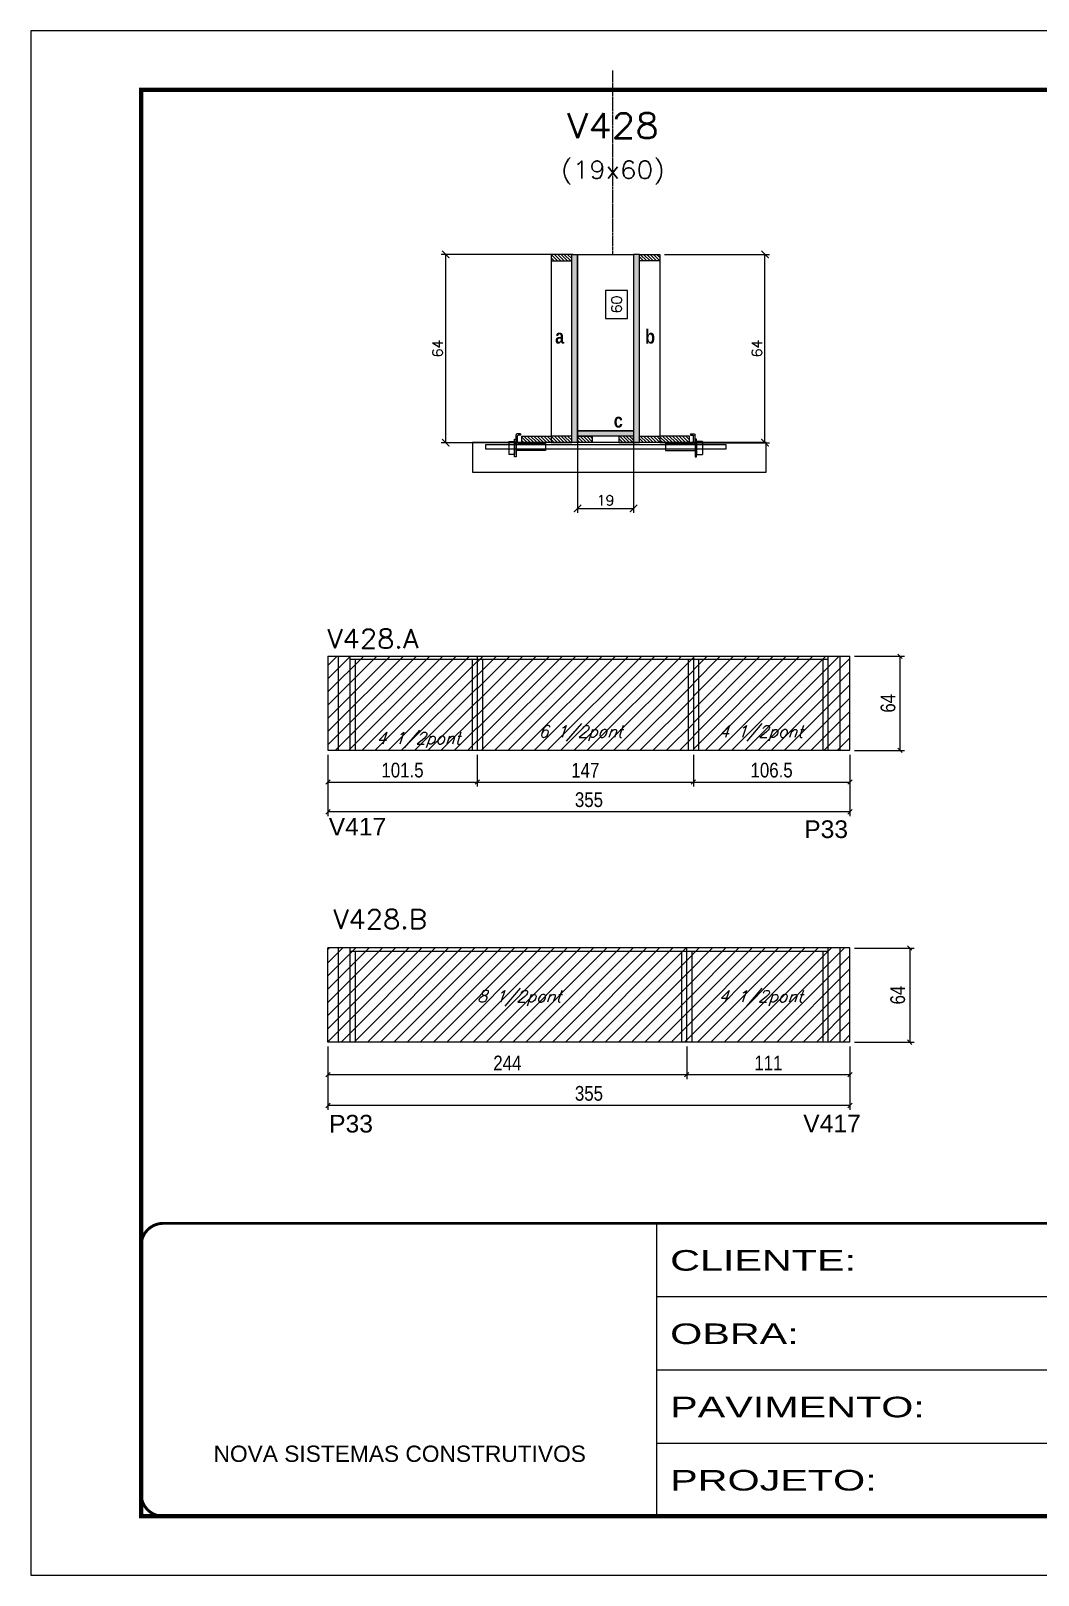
# Model space of a CAD drawing. Extents: x 137137 to 143418, y 10464 to 34486.
# Drawn here: x 141892 to 142577, y 23099 to 24149 of the extents above; entities that cross this region are included whole.
import ezdxf
from ezdxf.enums import TextEntityAlignment as Align

# ---------------------------------------------------------------- set-up
doc = ezdxf.new("R2010")
doc.units = 0
for name, pattern in [('CONTINUO', [0]), ('DASHED', [0.75, 0.5, -0.25]), ('HIDDEN', [0.375, 0.25, -0.125])]:
    doc.linetypes.add(name, pattern=pattern)
for name, color, linetype in [('5', 5, 'Continuous'), ('barrote', 251, 'Continuous'), ('COTA', 241, 'Continuous'), ('Cota Seção (2x)', 4, 'Continuous'), ('detalhes', 4, 'Continuous'), ('Painéis', 200, 'Continuous'), ('presilha', 1, 'Continuous'), ('Reaproveitamento', 251, 'Continuous'), ('SARR_2.2x7', 40, 'Continuous'), ('SARR_3.5x7', 81, 'Continuous'), ('texto', 7, 'Continuous'), ('Texto de Titulo', 7, 'Continuous'), ('Texto Qtd Sarr', 242, 'Continuous')]:
    doc.layers.add(name, color=color, linetype=linetype)
for name, color, linetype, lineweight in [('CONCRETO', 251, 'Continuous', 25), ('Folhas', 255, 'Continuous', 9), ('Hachura', 251, 'Continuous', 9), ('Madeira', 126, 'Continuous', 18), ('SARRAFO DE PRESSAO', 251, 'DASHED', 9), ('SCO-___-LAJ', 2, 'Continuous', 0), ('Texto Seção', 7, 'Continuous', 15)]:
    doc.layers.add(name, color=color, linetype=linetype, lineweight=lineweight)
doc.styles.add('ARIAL', font='arial.ttf')
doc.styles.add('COTA TECNICA', font='techl___.ttf', dxfattribs={"height": 10})
doc.styles.add('REGUA-120', font='ROMANS.shx', dxfattribs={"height": 15})
doc.styles.add('Romans', font='romans.shx')
doc.styles.get("Standard").update_dxf_attribs({"font": 'arial.ttf'})
doc.styles.add('TECNICA', font='techb___.ttf', dxfattribs={"height": 10})
doc.styles.add('Tecnologia', font='')
doc.styles.get('Tecnologia').set_extended_font_data('Forgotten Futurist')
doc.dimstyles.new('Cota Seção (2x)', dxfattribs={"dimtxt": 7, "dimasz": 5, "dimexe": 3, "dimexo": 3, "dimgap": 2, "dimtad": 3, "dimdec": 1, "dimlfac": 0.5, "dimzin": 12, "dimdsep": 46, "dimtxsty": 'Romans', "dimblk": 'ARCHTICK', "dimcen": 0, "dimclrd": 4, "dimclre": 4, "dimclrt": 1, "dimadec": 1, "dimazin": 3, "dimtfac": 1, "dimtdec": 1, "dimtmove": 0, "dimatfit": 3, "dimldrblk": 'OBLIQUE', "dimfxl": 1, "dimtolj": 1, "dimtzin": 12, "dimarcsym": 0})
doc.dimstyles.new('Cota Seção interna', dxfattribs={"dimtxt": 7, "dimasz": 6, "dimexe": 0.18, "dimexo": 2, "dimgap": -4, "dimtad": 3, "dimdec": 1, "dimlfac": 0.5, "dimzin": 12, "dimdsep": 46, "dimtxsty": 'Romans', "dimblk": 'ARCHTICK', "dimcen": 0.09, "dimse1": 1, "dimse2": 1, "dimsd1": 1, "dimsd2": 1, "dimclrd": 180, "dimclre": 5, "dimclrt": 1, "dimadec": 0, "dimazin": 3, "dimtfac": 1, "dimtdec": 1, "dimtofl": 0, "dimtmove": 0, "dimatfit": 3, "dimldrblk": 'ARCHTICK', "dimfxl": 1, "dimtolj": 1, "dimtzin": 0, "dimarcsym": 0})
doc.dimstyles.new('PAINEL', dxfattribs={"dimtxt": 10, "dimasz": 3, "dimexe": 3, "dimexo": 3, "dimgap": 3, "dimtad": 1, "dimdec": 1, "dimzin": 12, "dimdsep": 46, "dimtxsty": 'COTA TECNICA', "dimblk1": 'OBLIQUE', "dimblk2": 'OBLIQUE', "dimsah": 1, "dimcen": 0.9, "dimclrd": 4, "dimclre": 4, "dimclrt": 240, "dimadec": 1, "dimazin": 3, "dimtfac": 1, "dimtdec": 1, "dimtmove": 0, "dimatfit": 3, "dimfxl": 1, "dimtolj": 1, "dimtzin": 12, "dimarcsym": 0})
pattern_1 = [(315, (165220.6933, 15638.9867), (1.12253202, 1.12253202), [])]
pattern_2 = [(315, (165220.6933, 15565.3867), (1.12253202, 1.12253202), [])]
pattern_3 = [(45, (-13.5, -6878.4203), (-4.49012806, 4.49012806), [])]
pattern_4 = [(45, (1571.5, -6878.4203), (-4.49012806, 4.49012806), [])]

# ---------------------------------------------------------------- blocks, each defined once
blk = doc.blocks.new('9999999999')
at = {"color": 30, "linetype": 'CONTINUO'}
for p, q in [((98564.6, 34230.2), (98564.6, 34429.4)), ((98564.6, 34379.6), (99584, 34379.6)), ((98564.6, 34329.8), (99488, 34329.8)), ((98564.6, 34280), (99488, 34280))]:
    blk.add_line(p, q, dxfattribs=at)
at = {"color": 30, "linetype": 'CONTINUO', "const_width": 2}
blk.add_lwpolyline([(99584, 34230.2), (99584, 34414.4, 0.414214), (99569, 34429.4), (98229, 34429.4, 0.414214), (98214, 34414.4), (98214, 34245.2, 0.414214), (98229, 34230.2), (99584, 34230.2)], format="xyb", dxfattribs=at)
at = {"layer": 'Folhas'}
blk.add_lwpolyline([(98139, 34190.2), (99624, 34190.2), (99624, 35240.2), (98139, 35240.2)], close=True, dxfattribs=at)
at = {"layer": 'Folhas', "color": 30, "const_width": 3}
blk.add_lwpolyline([(98214, 34230.2), (99584, 34230.2), (99584, 35200.2), (98214, 35200.2)], close=True, dxfattribs=at)
at = {"color": 7, "linetype": 'Continuous', "ltscale": 5, "style": 'ARIAL'}
blk.add_text('NOVA SISTEMAS CONSTRUTIVOS', height=11.059, dxfattribs=at).set_placement((98263.2, 34267.2))
at = {"layer": 'Folhas', "color": 7, "style": 'Tecnologia', "width": 1.5}
for s, p in [('CLIENTE:', (98573.7, 34397.2)), ('OBRA:', (98573.7, 34347.3)), ('PAVIMENTO:', (98573.7, 34297.5)), ('PROJETO:', (98573.7, 34247.7))]:
    blk.add_text(s, height=14, dxfattribs=at).set_placement(p)
blk = doc.blocks.new('_Oblique')
at = {"color": 0, "linetype": 'ByBlock', "lineweight": -2}
blk.add_line((-0.5, -0.5), (0.5, 0.5), dxfattribs=at)
blk = doc.blocks.new('*D1433')
at = {"layer": 'COTA', "color": 4, "linetype": 'ByBlock', "lineweight": -2, "transparency": 16777216}
for p, q in [((142452.3, 23723.4), (142486.3, 23723.4)), ((142483.3, 23723.4), (142483.3, 23659.4)), ((142452.3, 23659.4), (142486.3, 23659.4))]:
    blk.add_line(p, q, dxfattribs=at)
at = {"layer": 'Defpoints', "color": 0, "linetype": 'ByBlock', "transparency": 16777216}
for p in [(142449.3, 23723.4), (142449.3, 23659.4), (142483.3, 23659.4)]:
    blk.add_point(p, dxfattribs=at)
at = {"layer": 'COTA', "color": 4, "linetype": 'ByBlock', "lineweight": -2, "transparency": 16777216, "xscale": 3, "yscale": 3, "zscale": 3}
for p, rotation in [((142483.3, 23723.4), 90), ((142483.3, 23659.4), 270)]:
    blk.add_blockref('_Oblique', p, dxfattribs=dict(at, rotation=rotation))
at = {"layer": 'COTA', "color": 240, "linetype": 'ByBlock', "transparency": 16777216, "insert": (142475.2, 23691.4), "char_height": 10, "attachment_point": 5, "rotation": 90, "style": 'COTA TECNICA'}
blk.add_mtext('\\A1;64', dxfattribs=at)
blk = doc.blocks.new('*D1434')
at = {"layer": 'COTA', "color": 4, "linetype": 'ByBlock', "lineweight": -2, "transparency": 16777216}
for p, q in [((142338.3, 23458), (142338.3, 23435.8)), ((142449.3, 23458), (142449.3, 23435.8)), ((142449.3, 23438.8), (142338.3, 23438.8))]:
    blk.add_line(p, q, dxfattribs=at)
at = {"layer": 'Defpoints', "color": 0, "linetype": 'ByBlock', "transparency": 16777216}
for p in [(142338.3, 23461), (142449.3, 23461), (142338.3, 23438.8)]:
    blk.add_point(p, dxfattribs=at)
at = {"layer": 'COTA', "color": 4, "linetype": 'ByBlock', "lineweight": -2, "transparency": 16777216, "xscale": 3, "yscale": 3, "zscale": 3, "rotation": 180}
blk.add_blockref('_Oblique', (142338.3, 23438.8), dxfattribs=at)
at = {"layer": 'COTA', "color": 4, "linetype": 'ByBlock', "lineweight": -2, "transparency": 16777216, "xscale": 3, "yscale": 3, "zscale": 3}
blk.add_blockref('_Oblique', (142449.3, 23438.8), dxfattribs=at)
at = {"layer": 'COTA', "color": 240, "linetype": 'ByBlock', "transparency": 16777216, "insert": (142393.8, 23446.8), "char_height": 10, "attachment_point": 5, "style": 'COTA TECNICA'}
blk.add_mtext('\\A1;111', dxfattribs=at)
blk = doc.blocks.new('*D1435')
at = {"layer": 'COTA', "color": 4, "linetype": 'ByBlock', "lineweight": -2, "transparency": 16777216}
for p, q in [((142094.3, 23458), (142094.3, 23435.8)), ((142338.3, 23458), (142338.3, 23435.8)), ((142338.3, 23438.8), (142094.3, 23438.8))]:
    blk.add_line(p, q, dxfattribs=at)
at = {"layer": 'Defpoints', "color": 0, "linetype": 'ByBlock', "transparency": 16777216}
for p in [(142094.3, 23461), (142338.3, 23461), (142094.3, 23438.8)]:
    blk.add_point(p, dxfattribs=at)
at = {"layer": 'COTA', "color": 4, "linetype": 'ByBlock', "lineweight": -2, "transparency": 16777216, "xscale": 3, "yscale": 3, "zscale": 3, "rotation": 180}
blk.add_blockref('_Oblique', (142094.3, 23438.8), dxfattribs=at)
at = {"layer": 'COTA', "color": 4, "linetype": 'ByBlock', "lineweight": -2, "transparency": 16777216, "xscale": 3, "yscale": 3, "zscale": 3}
blk.add_blockref('_Oblique', (142338.3, 23438.8), dxfattribs=at)
at = {"layer": 'COTA', "color": 240, "linetype": 'ByBlock', "transparency": 16777216, "insert": (142216.3, 23446.8), "char_height": 10, "attachment_point": 5, "style": 'COTA TECNICA'}
blk.add_mtext('\\A1;244', dxfattribs=at)
blk = doc.blocks.new('*D1436')
at = {"layer": 'COTA', "color": 4, "linetype": 'ByBlock', "lineweight": -2, "transparency": 16777216}
for p, q in [((142452.3, 23525), (142492.9, 23525)), ((142489.9, 23525), (142489.9, 23461)), ((142452.3, 23461), (142492.9, 23461))]:
    blk.add_line(p, q, dxfattribs=at)
at = {"layer": 'Defpoints', "color": 0, "linetype": 'ByBlock', "transparency": 16777216}
for p in [(142449.3, 23525), (142449.3, 23461), (142489.9, 23461)]:
    blk.add_point(p, dxfattribs=at)
at = {"layer": 'COTA', "color": 4, "linetype": 'ByBlock', "lineweight": -2, "transparency": 16777216, "xscale": 3, "yscale": 3, "zscale": 3}
for p, rotation in [((142489.9, 23525), 90), ((142489.9, 23461), 270)]:
    blk.add_blockref('_Oblique', p, dxfattribs=dict(at, rotation=rotation))
at = {"layer": 'COTA', "color": 240, "linetype": 'ByBlock', "transparency": 16777216, "insert": (142481.8, 23493), "char_height": 10, "attachment_point": 5, "rotation": 90, "style": 'COTA TECNICA'}
blk.add_mtext('\\A1;64', dxfattribs=at)
blk = doc.blocks.new('_ArchTick')
at = {"color": 0, "linetype": 'ByBlock', "const_width": 0.15}
blk.add_lwpolyline([(-0.5, -0.5), (0.5, 0.5)], dxfattribs=at)
blk = doc.blocks.new('*D1437')
at = {"layer": 'COTA', "color": 4, "lineweight": -2, "transparency": 16777216}
for p, q in [((142261.1, 23996.6), (142171.4, 23996.6)), ((142174.4, 23868.6), (142174.4, 23996.6)), ((142223.1, 23868.6), (142171.4, 23868.6))]:
    blk.add_line(p, q, dxfattribs=at)
at = {"layer": 'Defpoints', "color": 0, "transparency": 16777216}
for p in [(142174.4, 23996.6), (142264.1, 23996.6), (142226.1, 23868.6)]:
    blk.add_point(p, dxfattribs=at)
at = {"layer": 'COTA', "color": 4, "lineweight": -2, "transparency": 16777216, "xscale": 5, "yscale": 5, "zscale": 5}
for p, rotation in [((142174.4, 23996.6), 90), ((142174.4, 23868.6), 270)]:
    blk.add_blockref('_ArchTick', p, dxfattribs=dict(at, rotation=rotation))
at = {"layer": 'COTA', "color": 1, "transparency": 16777216, "insert": (142168.9, 23932.6), "char_height": 7, "attachment_point": 5, "rotation": 90, "style": 'Romans'}
blk.add_mtext('\\A1;64', dxfattribs=at)
blk = doc.blocks.new('*D1438')
at = {"layer": 'COTA', "color": 4, "lineweight": -2, "transparency": 16777216}
for p, q in [((142323.1, 23996.6), (142394.5, 23996.6)), ((142391.5, 23868.6), (142391.5, 23996.6)), ((142343.1, 23868.6), (142394.5, 23868.6))]:
    blk.add_line(p, q, dxfattribs=at)
at = {"layer": 'Defpoints', "color": 0, "transparency": 16777216}
for p in [(142320.1, 23996.6), (142391.5, 23996.6), (142340.1, 23868.6)]:
    blk.add_point(p, dxfattribs=at)
at = {"layer": 'COTA', "color": 4, "lineweight": -2, "transparency": 16777216, "xscale": 5, "yscale": 5, "zscale": 5}
for p, rotation in [((142391.5, 23996.6), 90), ((142391.5, 23868.6), 270)]:
    blk.add_blockref('_ArchTick', p, dxfattribs=dict(at, rotation=rotation))
at = {"layer": 'COTA', "color": 1, "transparency": 16777216, "insert": (142386, 23932.6), "char_height": 7, "attachment_point": 5, "rotation": 90, "style": 'Romans'}
blk.add_mtext('\\A1;64', dxfattribs=at)
blk = doc.blocks.new('*D1439')
at = {"layer": 'Cota Seção (2x)', "color": 180, "lineweight": -2, "transparency": 16777216}
for p, q in [((142298.1, 23972.1), (142283.1, 23972.1)), ((142283.1, 23972.1), (142283.1, 23953.1)), ((142298.1, 23953.1), (142298.1, 23972.1)), ((142283.1, 23953.1), (142298.1, 23953.1))]:
    blk.add_line(p, q, dxfattribs=at)
at = {"layer": 'Defpoints', "color": 0, "transparency": 16777216}
for p in [(142302.1, 23996.6), (142302.1, 23996.6), (142302.1, 23876.6)]:
    blk.add_point(p, dxfattribs=at)
at = {"layer": 'Cota Seção (2x)', "color": 1, "transparency": 16777216, "insert": (142290.6, 23962.6), "char_height": 7, "attachment_point": 5, "rotation": 90, "style": 'Romans'}
blk.add_mtext('\\A1;60', dxfattribs=at)
blk = doc.blocks.new('titulo1')
at = {"layer": 'Defpoints', "color": 252, "linetype": 'HIDDEN', "ltscale": 2}
blk.add_line((0, 0), (0, 125), dxfattribs=at)
at = {"layer": 'Defpoints', "style": 'Romans', "oblique": 15}
blk.add_attdef('FOLHA', text='', height=10, dxfattribs=at).set_placement((0, 15.6), align=Align.MIDDLE_CENTER)
at = {"layer": 'Texto Qtd Sarr', "color": 3, "style": 'Romans', "oblique": 15}
for tag, height, p in [('TITULO', 17, (0, 71.4)), ('SEÇÃO', 12, (0, 41.5))]:
    blk.add_attdef(tag, text='', height=height, dxfattribs=at).set_placement(p, align=Align.MIDDLE_CENTER)
blk = doc.blocks.new('PRESILHA METÁLICA 1')
at = {"layer": 'presilha'}
for p, q in [((7.5, 10.6), (7.5, 19.9)), ((12, 21), (8.6, 21)), ((9, 11.6), (9, 18.9)), ((12, 19.5), (9.6, 19.5)), ((12, 21), (12, 19.5)), ((0, 13), (6, 13)), ((0, 13), (0, 0)), ((6, 0), (0, 0)), ((6, 15.5), (7.5, 15.5)), ((6, -2.5), (6, 15.5)), ((6, 13), (6, 0)), ((7.5, 15.5), (7.5, -2.5)), ((37.5, 4.1), (7.5, 4.1)), ((37.5, 11), (9.6, 11)), ((37.5, 11), (37.5, 4.1)), ((7.5, -2.5), (6, -2.5))]:
    blk.add_line(p, q, dxfattribs=at)
for centre, radius, start, end in [((8.6, 19.9), 1.14, 90, 180), ((9.6, 18.9), 0.57, 90, 180), ((9.6, 11.6), 0.57, 180, 270)]:
    blk.add_arc(centre, radius, start, end, dxfattribs=at)
blk = doc.blocks.new('*D1440')
at = {"layer": 'COTA', "color": 4, "lineweight": -2, "transparency": 16777216}
for p, q in [((142264.1, 23870), (142264.1, 23820.9)), ((142302.1, 23870), (142302.1, 23820.9)), ((142264.1, 23823.9), (142302.1, 23823.9))]:
    blk.add_line(p, q, dxfattribs=at)
at = {"layer": 'Defpoints', "color": 0, "transparency": 16777216}
for p in [(142264.1, 23873), (142302.1, 23873), (142302.1, 23823.9)]:
    blk.add_point(p, dxfattribs=at)
at = {"layer": 'COTA', "color": 4, "lineweight": -2, "transparency": 16777216, "xscale": 5, "yscale": 5, "zscale": 5, "rotation": 180}
blk.add_blockref('_ArchTick', (142264.1, 23823.9), dxfattribs=at)
at = {"layer": 'COTA', "color": 4, "lineweight": -2, "transparency": 16777216, "xscale": 5, "yscale": 5, "zscale": 5}
blk.add_blockref('_ArchTick', (142302.1, 23823.9), dxfattribs=at)
at = {"layer": 'COTA', "color": 1, "transparency": 16777216, "insert": (142283.1, 23829.4), "char_height": 7, "attachment_point": 5, "style": 'Romans'}
blk.add_mtext('\\A1;19', dxfattribs=at)
blk = doc.blocks.new('*D1691')
at = {"layer": 'COTA', "color": 4, "lineweight": -2, "ltscale": 25, "transparency": 16777216}
for p, q in [((142094.3, 23656.4), (142094.3, 23634.8)), ((142195.8, 23656.4), (142195.8, 23634.8)), ((142094.3, 23637.8), (142195.8, 23637.8))]:
    blk.add_line(p, q, dxfattribs=at)
at = {"layer": 'Defpoints', "color": 0, "ltscale": 25, "transparency": 16777216}
for p in [(142094.3, 23659.4), (142195.8, 23659.4), (142195.8, 23637.8)]:
    blk.add_point(p, dxfattribs=at)
at = {"layer": 'COTA', "color": 4, "lineweight": -2, "ltscale": 25, "transparency": 16777216, "xscale": 3, "yscale": 3, "zscale": 3, "rotation": 180}
blk.add_blockref('_Oblique', (142094.3, 23637.8), dxfattribs=at)
at = {"layer": 'COTA', "color": 4, "lineweight": -2, "ltscale": 25, "transparency": 16777216, "xscale": 3, "yscale": 3, "zscale": 3}
blk.add_blockref('_Oblique', (142195.8, 23637.8), dxfattribs=at)
at = {"layer": 'COTA', "color": 240, "ltscale": 25, "transparency": 16777216, "insert": (142145, 23645.9), "char_height": 10, "attachment_point": 5, "style": 'COTA TECNICA'}
blk.add_mtext('\\A1;101.5', dxfattribs=at)
blk = doc.blocks.new('*D1692')
at = {"layer": 'COTA', "color": 4, "lineweight": -2, "ltscale": 25, "transparency": 16777216}
for p, q in [((142195.8, 23656.4), (142195.8, 23634.8)), ((142342.8, 23656.4), (142342.8, 23634.8)), ((142195.8, 23637.8), (142342.8, 23637.8))]:
    blk.add_line(p, q, dxfattribs=at)
at = {"layer": 'Defpoints', "color": 0, "ltscale": 25, "transparency": 16777216}
for p in [(142195.8, 23659.4), (142342.8, 23659.4), (142342.8, 23637.8)]:
    blk.add_point(p, dxfattribs=at)
at = {"layer": 'COTA', "color": 4, "lineweight": -2, "ltscale": 25, "transparency": 16777216, "xscale": 3, "yscale": 3, "zscale": 3, "rotation": 180}
blk.add_blockref('_Oblique', (142195.8, 23637.8), dxfattribs=at)
at = {"layer": 'COTA', "color": 4, "lineweight": -2, "ltscale": 25, "transparency": 16777216, "xscale": 3, "yscale": 3, "zscale": 3}
blk.add_blockref('_Oblique', (142342.8, 23637.8), dxfattribs=at)
at = {"layer": 'COTA', "color": 240, "ltscale": 25, "transparency": 16777216, "insert": (142269.3, 23645.9), "char_height": 10, "attachment_point": 5, "style": 'COTA TECNICA'}
blk.add_mtext('\\A1;147', dxfattribs=at)
blk = doc.blocks.new('*D1693')
at = {"layer": 'COTA', "color": 4, "lineweight": -2, "ltscale": 25, "transparency": 16777216}
for p, q in [((142342.8, 23656.4), (142342.8, 23634.8)), ((142449.3, 23656.4), (142449.3, 23634.8)), ((142342.8, 23637.8), (142449.3, 23637.8))]:
    blk.add_line(p, q, dxfattribs=at)
at = {"layer": 'Defpoints', "color": 0, "ltscale": 25, "transparency": 16777216}
for p in [(142342.8, 23659.4), (142449.3, 23659.4), (142449.3, 23637.8)]:
    blk.add_point(p, dxfattribs=at)
at = {"layer": 'COTA', "color": 4, "lineweight": -2, "ltscale": 25, "transparency": 16777216, "xscale": 3, "yscale": 3, "zscale": 3, "rotation": 180}
blk.add_blockref('_Oblique', (142342.8, 23637.8), dxfattribs=at)
at = {"layer": 'COTA', "color": 4, "lineweight": -2, "ltscale": 25, "transparency": 16777216, "xscale": 3, "yscale": 3, "zscale": 3}
blk.add_blockref('_Oblique', (142449.3, 23637.8), dxfattribs=at)
at = {"layer": 'COTA', "color": 240, "ltscale": 25, "transparency": 16777216, "insert": (142396, 23645.9), "char_height": 10, "attachment_point": 5, "style": 'COTA TECNICA'}
blk.add_mtext('\\A1;106.5', dxfattribs=at)
blk = doc.blocks.new('*D1694')
at = {"layer": 'COTA', "color": 4, "lineweight": -2, "ltscale": 25, "transparency": 16777216}
for p, q in [((142094.3, 23656.4), (142094.3, 23614.6)), ((142449.3, 23656.4), (142449.3, 23614.6)), ((142449.3, 23617.6), (142094.3, 23617.6))]:
    blk.add_line(p, q, dxfattribs=at)
at = {"layer": 'Defpoints', "color": 0, "ltscale": 25, "transparency": 16777216}
for p in [(142094.3, 23659.4), (142449.3, 23659.4), (142094.3, 23617.6)]:
    blk.add_point(p, dxfattribs=at)
at = {"layer": 'COTA', "color": 4, "lineweight": -2, "ltscale": 25, "transparency": 16777216, "xscale": 3, "yscale": 3, "zscale": 3, "rotation": 180}
blk.add_blockref('_Oblique', (142094.3, 23617.6), dxfattribs=at)
at = {"layer": 'COTA', "color": 4, "lineweight": -2, "ltscale": 25, "transparency": 16777216, "xscale": 3, "yscale": 3, "zscale": 3}
blk.add_blockref('_Oblique', (142449.3, 23617.6), dxfattribs=at)
at = {"layer": 'COTA', "color": 240, "ltscale": 25, "transparency": 16777216, "insert": (142271.8, 23625.8), "char_height": 10, "attachment_point": 5, "style": 'COTA TECNICA'}
blk.add_mtext('\\A1;355', dxfattribs=at)
blk = doc.blocks.new('*D1695')
at = {"layer": 'COTA', "color": 4, "lineweight": -2, "ltscale": 25, "transparency": 16777216}
for p, q in [((142094.3, 23458), (142094.3, 23414.9)), ((142449.3, 23458), (142449.3, 23414.9)), ((142449.3, 23417.9), (142094.3, 23417.9))]:
    blk.add_line(p, q, dxfattribs=at)
at = {"layer": 'Defpoints', "color": 0, "ltscale": 25, "transparency": 16777216}
for p in [(142094.3, 23461), (142449.3, 23461), (142094.3, 23417.9)]:
    blk.add_point(p, dxfattribs=at)
at = {"layer": 'COTA', "color": 4, "lineweight": -2, "ltscale": 25, "transparency": 16777216, "xscale": 3, "yscale": 3, "zscale": 3, "rotation": 180}
blk.add_blockref('_Oblique', (142094.3, 23417.9), dxfattribs=at)
at = {"layer": 'COTA', "color": 4, "lineweight": -2, "ltscale": 25, "transparency": 16777216, "xscale": 3, "yscale": 3, "zscale": 3}
blk.add_blockref('_Oblique', (142449.3, 23417.9), dxfattribs=at)
at = {"layer": 'COTA', "color": 240, "ltscale": 25, "transparency": 16777216, "insert": (142271.8, 23426.1), "char_height": 10, "attachment_point": 5, "style": 'COTA TECNICA'}
blk.add_mtext('\\A1;355', dxfattribs=at)

msp = doc.modelspace()

# ---------------------------------------------------------------- hatches: boundary and pattern name
at = {"layer": 'Hachura'}
h = msp.add_hatch(dxfattribs=at)
h.set_pattern_fill('ANSI31', color=256, scale=0.5, angle=270, style=0)
h.set_pattern_definition([(315, (165220.6933, 15688.9867), (1.12253202, 1.12253202), [])])
h.paths.add_polyline_path([(142260.07, 23992.23), (142260.07, 23996.63), (142246.07, 23996.63), (142246.07, 23992.23)])
h = msp.add_hatch(color=256, dxfattribs=at)
h.dxf.hatch_style = 1
h.paths.add_polyline_path([(142260.07, 23996.63), (142264.07, 23996.63), (142264.07, 23868.63), (142260.07, 23868.63)])
h = msp.add_hatch(color=256, dxfattribs=at)
h.dxf.hatch_style = 1
h.paths.add_polyline_path([(142306.06, 23996.63), (142302.06, 23996.63), (142302.07, 23868.63), (142306.07, 23868.63)])
h = msp.add_hatch(dxfattribs=at)
h.set_pattern_fill('ANSI31', color=256, scale=0.5, angle=270, style=0)
h.set_pattern_definition([(315, (165220.703, 15688.9867), (1.12253202, 1.12253202), [])])
h.paths.add_polyline_path([(142306.06, 23992.23), (142306.06, 23996.63), (142320.06, 23996.63), (142320.06, 23992.23)])
h = msp.add_hatch(dxfattribs=at)
h.set_pattern_fill('ANSI31', color=256, scale=0.5, angle=270, style=0)
h.set_pattern_definition(pattern_1)
h.paths.add_polyline_path([(142226.07, 23868.63), (142226.07, 23873.03), (142246.07, 23873.03), (142246.07, 23868.63)])
h = msp.add_hatch(dxfattribs=at)
h.set_pattern_fill('ANSI31', color=256, scale=0.5, angle=270, style=0)
h.set_pattern_definition(pattern_2)
h.paths.add_polyline_path([(142260.07, 23868.63), (142260.07, 23873.03), (142246.07, 23873.03), (142246.07, 23868.63)])
h = msp.add_hatch(color=256, dxfattribs=at)
h.dxf.hatch_style = 1
h.paths.add_polyline_path([(142264.07, 23873.03), (142264.07, 23876.63), (142302.07, 23876.63), (142302.07, 23873.03)])
h = msp.add_hatch(dxfattribs=at)
h.set_pattern_fill('ANSI31', color=256, scale=0.5, angle=270, style=0)
h.set_pattern_definition(pattern_1)
h.paths.add_polyline_path([(142264.07, 23868.63), (142264.07, 23873.03), (142274.07, 23873.03), (142274.07, 23868.63)])
h = msp.add_hatch(dxfattribs=at)
h.set_pattern_fill('ANSI31', color=256, scale=0.5, angle=270, style=0)
h.set_pattern_definition(pattern_1)
h.paths.add_polyline_path([(142302.07, 23868.63), (142302.07, 23873.03), (142292.07, 23873.03), (142292.07, 23868.63)])
h = msp.add_hatch(dxfattribs=at)
h.set_pattern_fill('ANSI31', color=256, scale=0.5, angle=270, style=0)
h.set_pattern_definition(pattern_2)
h.paths.add_polyline_path([(142306.07, 23868.63), (142306.07, 23873.03), (142320.07, 23873.03), (142320.07, 23868.63)])
h = msp.add_hatch(dxfattribs=at)
h.set_pattern_fill('ANSI31', color=256, scale=0.5, angle=270, style=0)
h.set_pattern_definition(pattern_1)
h.paths.add_polyline_path([(142340.07, 23868.63), (142340.07, 23873.03), (142320.07, 23873.03), (142320.07, 23868.63)])
at = {"layer": 'Reaproveitamento', "linetype": 'ByBlock'}
h = msp.add_hatch(dxfattribs=at)
h.set_pattern_fill('ANSI31', color=256, scale=2)
h.set_pattern_definition(pattern_4)
h.paths.add_polyline_path([(142094.29, 23723.43), (142094.29, 23659.43), (142195.79, 23659.43), (142195.79, 23723.43)])
h.paths.add_polyline_path([(142119.19, 23658.36), (142186.81, 23658.36), (142192.31, 23674.33), (142124.69, 23674.33)], flags=9)
h = msp.add_hatch(dxfattribs=at)
h.set_pattern_fill('ANSI31', color=256, scale=2)
h.paths.add_polyline_path([(142342.79, 23723.43), (142315.79, 23723.43), (142290.29, 23723.43), (142222.79, 23723.43), (142195.79, 23723.43), (142195.79, 23659.43), (142342.79, 23659.43)])
h.paths.add_polyline_path([(142229.72, 23662.92), (142296.96, 23662.92), (142302.46, 23678.89), (142235.22, 23678.89)], flags=24)
h = msp.add_hatch(dxfattribs=at)
h.set_pattern_fill('ANSI31', color=256, scale=2)
h.set_pattern_definition(pattern_4)
h.paths.add_polyline_path([(142449.29, 23723.43), (142342.79, 23723.43), (142342.79, 23659.43), (142449.29, 23659.43)])
h.paths.add_polyline_path([(142352.17, 23662.92), (142419.79, 23662.92), (142425.29, 23678.89), (142357.67, 23678.89)], flags=24)
h = msp.add_hatch(dxfattribs=at)
h.set_pattern_fill('ANSI31', color=256, scale=2)
h.set_pattern_definition(pattern_3)
h.paths.add_polyline_path([(142338.29, 23525.04), (142094.29, 23525.04), (142094.29, 23461.04), (142338.29, 23461.04)])
h.paths.add_polyline_path([(142187.9, 23482.83), (142255.52, 23482.83), (142261.02, 23498.8), (142193.4, 23498.8)], flags=24)
h = msp.add_hatch(dxfattribs=at)
h.set_pattern_fill('ANSI31', color=256, scale=2)
h.set_pattern_definition(pattern_3)
h.paths.add_polyline_path([(142338.29, 23525.04), (142338.29, 23461.04), (142449.29, 23461.04), (142449.29, 23525.04)])
h.paths.add_polyline_path([(142352.1, 23482.83), (142419.72, 23482.83), (142425.22, 23498.8), (142357.6, 23498.8)], flags=24)

# ---------------------------------------------------------------- linework, layer by layer
at = {"layer": 'barrote'}
msp.add_lwpolyline([(142192.62, 23848.63), (142392.2, 23848.63), (142392.2, 23868.63), (142192.62, 23868.63)], close=True, dxfattribs=at)
at = {"layer": 'CONCRETO'}
msp.add_lwpolyline([(142264.07, 23996.63), (142264.07, 23996.63), (142264.07, 23996.63), (142264.07, 23996.63), (142302.07, 23996.63), (142302.07, 23996.63), (142302.07, 23996.63), (142302.07, 23876.63), (142264.07, 23876.63), (142264.07, 23996.63)], close=True, dxfattribs=at)
at = {"layer": 'Madeira'}
for points in [[(142260.07, 23992.23), (142260.07, 23996.63), (142246.07, 23996.63), (142246.07, 23992.23)], [(142260.07, 23996.63), (142246.07, 23996.63), (142246.07, 23868.63), (142260.07, 23868.63)], [(142306.06, 23992.23), (142306.06, 23996.63), (142320.06, 23996.63), (142320.06, 23992.23)], [(142306.06, 23996.63), (142320.06, 23996.63), (142320.07, 23868.63), (142306.07, 23868.63)], [(142226.07, 23868.63), (142226.07, 23873.03), (142246.07, 23873.03), (142246.07, 23868.63)], [(142260.07, 23868.63), (142260.07, 23873.03), (142246.07, 23873.03), (142246.07, 23868.63)], [(142264.07, 23868.63), (142264.07, 23873.03), (142274.07, 23873.03), (142274.07, 23868.63)], [(142302.07, 23868.63), (142302.07, 23873.03), (142292.07, 23873.03), (142292.07, 23868.63)], [(142306.07, 23868.63), (142306.07, 23873.03), (142320.07, 23873.03), (142320.07, 23868.63)], [(142340.07, 23868.63), (142340.07, 23873.03), (142320.07, 23873.03), (142320.07, 23868.63)]]:
    msp.add_lwpolyline(points, close=True, dxfattribs=at)
at = {"layer": 'Painéis', "linetype": 'ByBlock'}
for p, q in [((142094.29, 23723.43), (142195.79, 23723.43)), ((142094.29, 23723.43), (142094.29, 23659.43)), ((142195.79, 23723.43), (142222.79, 23723.43)), ((142195.79, 23723.43), (142195.79, 23659.43)), ((142222.79, 23723.43), (142290.29, 23723.43)), ((142222.79, 23723.43), (142222.79, 23723.43)), ((142290.29, 23723.43), (142315.79, 23723.43)), ((142315.79, 23723.43), (142342.79, 23723.43)), ((142315.79, 23723.43), (142315.79, 23723.43)), ((142342.79, 23723.43), (142449.29, 23723.43)), ((142342.79, 23723.43), (142342.79, 23659.43)), ((142449.29, 23659.43), (142449.29, 23723.43)), ((142094.29, 23659.43), (142449.29, 23659.43)), ((142449.29, 23525.04), (142094.29, 23525.04)), ((142094.29, 23461.04), (142094.29, 23525.04)), ((142338.29, 23461.04), (142338.29, 23525.04)), ((142449.29, 23461.04), (142449.29, 23525.04)), ((142449.29, 23461.04), (142094.29, 23461.04))]:
    msp.add_line(p, q, dxfattribs=at)
at = {"layer": 'Painéis'}
for points in [[(142260.07, 23996.63), (142264.07, 23996.63), (142264.07, 23868.63), (142260.07, 23868.63)], [(142306.06, 23996.63), (142302.06, 23996.63), (142302.07, 23868.63), (142306.07, 23868.63)], [(142264.07, 23873.03), (142264.07, 23876.63), (142302.07, 23876.63), (142302.07, 23873.03)]]:
    msp.add_lwpolyline(points, close=True, dxfattribs=at)
at = {"layer": 'SARR_2.2x7', "linetype": 'Continuous'}
for p, q in [((142101.29, 23723.43), (142101.29, 23659.43)), ((142195.79, 23721.23), (142109.29, 23721.23)), ((142342.79, 23721.23), (142195.79, 23721.23)), ((142434.29, 23721.23), (142342.79, 23721.23)), ((142442.29, 23723.43), (142442.29, 23659.43)), ((142101.29, 23525.04), (142101.29, 23461.04)), ((142109.29, 23522.84), (142338.29, 23522.84)), ((142338.29, 23522.84), (142434.29, 23522.84)), ((142442.29, 23525.04), (142442.29, 23461.04))]:
    msp.add_line(p, q, dxfattribs=at)
at = {"layer": 'SARR_3.5x7'}
for p, q in [((142109.29, 23723.43), (142109.29, 23659.43)), ((142112.79, 23721.23), (142112.79, 23659.43)), ((142192.29, 23721.23), (142192.29, 23659.43)), ((142195.79, 23723.43), (142195.79, 23659.43)), ((142199.29, 23721.23), (142199.29, 23659.43)), ((142339.29, 23721.23), (142339.29, 23659.43)), ((142342.79, 23723.43), (142342.79, 23659.43)), ((142346.29, 23721.23), (142346.29, 23659.43)), ((142430.79, 23721.23), (142430.79, 23659.43)), ((142434.29, 23723.43), (142434.29, 23659.43)), ((142109.29, 23525.04), (142109.29, 23461.04)), ((142112.79, 23522.84), (142112.79, 23461.04)), ((142334.79, 23522.84), (142334.79, 23461.04)), ((142341.79, 23522.84), (142341.79, 23461.04)), ((142430.79, 23522.84), (142430.79, 23461.04)), ((142434.29, 23525.04), (142434.29, 23461.04))]:
    msp.add_line(p, q, dxfattribs=at)
at = {"layer": 'SCO-___-LAJ', "color": 1}
msp.add_lwpolyline([(142201.62, 23867.3), (142364.88, 23867.3), (142364.88, 23864.1), (142201.62, 23864.1)], close=True, dxfattribs=at)

# ---------------------------------------------------------------- block references
at = {"layer": 'presilha', "yscale": 0.6666666666666666, "zscale": 0.6666666666666666}
for p, xscale in [((142217.21, 23860.66), 0.6666666666666666), ((142348.94, 23860.66), -0.6666666666666666)]:
    msp.add_blockref('PRESILHA METÁLICA 1', p, dxfattribs=dict(at, xscale=xscale))
at = {"layer": 'SARRAFO DE PRESSAO', "color": 6, "linetype": 'ByBlock'}
msp.add_blockref('9999999999', (43753.31, -11091.6), dxfattribs=at)
at = {"layer": 'Texto Seção'}
ref = msp.add_blockref('titulo1', (142288.07, 23996.63), dxfattribs=at)
ref.add_attrib('TITULO', 'V428', dxfattribs={"layer": 'Texto de Titulo', "color": 7, "height": 17, "style": 'Romans', "width": 1.1}).set_placement((142288.07, 24084.13), align=Align.MIDDLE_CENTER)
ref.add_attrib('SEÇÃO', '(19x60)', dxfattribs={"layer": 'Texto de Titulo', "color": 7, "height": 12, "style": 'Romans', "width": 1.1}).set_placement((142288.07, 24054.13), align=Align.MIDDLE_CENTER)

# ---------------------------------------------------------------- texts
at = {"layer": '5', "linetype": 'Continuous'}
for s, rotation, p in [('V417', 0.00004, (142094.82, 23601.51)), ('P33', 0.00004, (142418.16, 23599.79)), ('P33', 359.99996, (142095.09, 23399.55)), ('V417', 359.99996, (142417.49, 23399.72))]:
    msp.add_text(s, height=12, rotation=rotation, dxfattribs=at).set_placement(p)
at = {"layer": 'detalhes', "style": 'TECNICA'}
for s, p in [('a', (142248.77, 23935.97)), ('b', (142310, 23935.96)), ('c', (142288.67, 23878.87))]:
    msp.add_text(s, height=9.6, dxfattribs=at).set_placement(p)
at = {"layer": 'texto', "color": 2, "char_height": 8, "attachment_point": 5, "style": 'Romans'}
for s, insert in [('{\\Q19;\\C256;6 1/2pont}', (142266.03, 23670.91)), ('{\\Q19;\\C256;4 1/2pont}', (142388.74, 23670.91)), ('{\\Q19;\\C256;4 1/2pont}', (142155.76, 23666.35)), ('{\\Q19;\\C256;8 1/2pont}', (142224.27, 23490.82)), ('{\\Q19;\\C256;4 1/2pont}', (142388.66, 23490.82))]:
    msp.add_mtext(s, dxfattribs=dict(at, insert=insert))
at = {"layer": 'Texto Seção', "style": 'REGUA-120', "width": 1.05}
for s, p in [('V428.A', (142093.82, 23728.79)), ('V428.B', (142097.86, 23538.1))]:
    msp.add_text(s, height=13, dxfattribs=at).set_placement(p)

# ---------------------------------------------------------------- dimensions: what is measured, and where the dimension line sits
at = {"layer": 'COTA'}
for base, p1, p2, picture, middle in [((142174.42, 23996.63), (142226.07, 23868.63), (142264.07, 23996.63), '*D1437', (142168.92, 23932.63)), ((142391.55, 23996.63), (142340.07, 23868.63), (142320.06, 23996.63), '*D1438', (142386.05, 23932.63))]:
    dim = msp.add_linear_dim(base=base, p1=p1, p2=p2, angle=90, dimstyle='Cota Seção (2x)', dxfattribs=at)
    dim.commit()
    dim.dimension.update_dxf_attribs({"geometry": picture, "text_midpoint": middle})
dim = msp.add_linear_dim(base=(142302.07, 23823.9), p1=(142264.07, 23873.03), p2=(142302.07, 23873.03), dimstyle='Cota Seção (2x)', dxfattribs=at)
dim.commit()
dim.dimension.update_dxf_attribs({"geometry": '*D1440', "text_midpoint": (142283.07, 23829.4)})
at = {"layer": 'COTA', "linetype": 'ByBlock'}
for p1, p2, distance, picture, middle in [((142449.29, 23723.43), (142449.29, 23659.43), 34, '*D1433', (142475.19, 23691.43)), ((142449.29, 23525.04), (142449.29, 23461.04), 40.63, '*D1436', (142481.82, 23493.04)), ((142338.29, 23461.04), (142094.29, 23461.04), 22.27, '*D1435', (142216.29, 23446.85)), ((142449.29, 23461.04), (142338.29, 23461.04), 22.27, '*D1434', (142393.79, 23446.83))]:
    dim = msp.add_aligned_dim(p1=p1, p2=p2, distance=distance, dimstyle='PAINEL', dxfattribs=at)
    dim.commit()
    dim.dimension.update_dxf_attribs({"geometry": picture, "text_midpoint": middle})
at = {"layer": 'COTA', "ltscale": 25}
for base, p1, p2, picture, middle in [((142195.79, 23637.83), (142094.29, 23659.43), (142195.79, 23659.43), '*D1691', (142145.04, 23645.94)), ((142094.29, 23617.59), (142449.29, 23659.43), (142094.29, 23659.43), '*D1694', (142271.79, 23625.81)), ((142094.29, 23417.92), (142449.29, 23461.04), (142094.29, 23461.04), '*D1695', (142271.79, 23426.14))]:
    dim = msp.add_linear_dim(base=base, p1=p1, p2=p2, dimstyle='PAINEL', dxfattribs=at)
    dim.commit()
    dim.dimension.update_dxf_attribs({"geometry": picture, "text_midpoint": middle})
for base, p1, p2, picture, middle in [((142342.79, 23637.83), (142195.79, 23659.43), (142342.79, 23659.43), '*D1692', (142269.29, 23645.9)), ((142449.29, 23637.83), (142342.79, 23659.43), (142449.29, 23659.43), '*D1693', (142396.04, 23645.94))]:
    dim = msp.add_linear_dim(base=base, p1=p1, p2=p2, dimstyle='PAINEL', override={"dimtmove": 1}, dxfattribs=at)
    dim.commit()
    dim.dimension.update_dxf_attribs({"geometry": picture, "text_midpoint": middle})
at = {"layer": 'Cota Seção (2x)'}
dim = msp.add_linear_dim(base=(142302.07, 23996.63), p1=(142302.07, 23876.63), p2=(142302.06, 23996.63), angle=90, dimstyle='Cota Seção interna', dxfattribs=at)
dim.commit()
dim.dimension.update_dxf_attribs({"geometry": '*D1439', "text_midpoint": (142302.07, 23962.63), "dimtype": 160})

doc.saveas('drawing.dxf')
